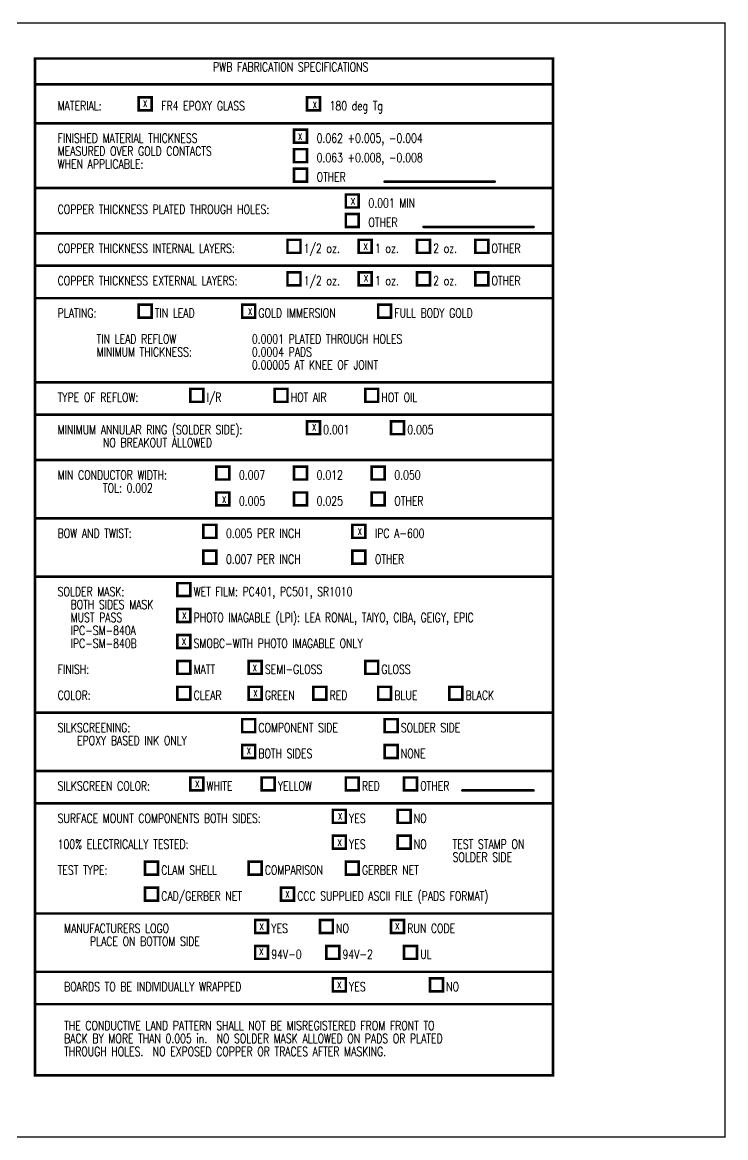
# Model space of a CAD drawing. Extents: x 0 to 224, y 0 to 219.
# Drawn here: x 85.7 to 223.6, y -0.1 to 218.6 of the extents above; entities that cross this region are included whole.
import ezdxf

# ---------------------------------------------------------------- set-up
doc = ezdxf.new("R2010")
doc.units = 0
for name, color, linetype in [('2D_LINE_24', 2, 'CONTINUOUS'), ('BOARD_OUTLINE_00', 254, 'CONTINUOUS'), ('TEXT_24', 2, 'CONTINUOUS')]:
    doc.layers.add(name, color=color, linetype=linetype)
doc.styles.add('W0$254', font='simplex', dxfattribs={"width": 0.75})

# ---------------------------------------------------------------- blocks, each defined once
blk = doc.blocks.new('SMOOTH_0$254')
at = {"const_width": 0.127}
blk.add_lwpolyline([(-0.0635, 0, 1), (0.0635, 0, 1)], format="xyb", close=True, dxfattribs=at)
blk = doc.blocks.new('BOARD_6')
at = {"layer": 'BOARD_OUTLINE_00', "const_width": 0.254}
blk.add_lwpolyline([(0, 0), (223.52, 0), (223.52, 218.44), (0, 218.44)], close=True, dxfattribs=at)
at = {"layer": 'BOARD_OUTLINE_00'}
for p in [(223.52, 218.44), (223.52, 0)]:
    blk.add_blockref('SMOOTH_0$254', p, dxfattribs=at)
blk = doc.blocks.new('SMOOTH_0$508')
at = {"const_width": 0.254}
blk.add_lwpolyline([(-0.127, 0, 1), (0.127, 0, 1)], format="xyb", close=True, dxfattribs=at)
blk = doc.blocks.new('DRAWING_7')
at = {"layer": '2D_LINE_24', "const_width": 0.508}
for points in [[(0, 0), (0, -199.39), (101.6, -199.39), (101.6, 0), (0, 0)], [(0, -5.08), (101.6, -5.08)], [(20.32, -7.62), (20.32, -10.16), (22.86, -10.16), (22.86, -7.62), (20.32, -7.62)], [(53.34, -7.62), (53.34, -10.16), (55.88, -10.16), (55.88, -7.62), (53.34, -7.62)], [(0, -12.7), (101.6, -12.7)], [(50.8, -13.97), (50.8, -16.51), (53.34, -16.51), (53.34, -13.97), (50.8, -13.97)], [(50.8, -17.78), (50.8, -20.32), (53.34, -20.32), (53.34, -17.78), (50.8, -17.78)], [(50.8, -21.59), (50.8, -24.13), (53.34, -24.13), (53.34, -21.59), (50.8, -21.59)], [(68.58, -24.13), (90.17, -24.13)], [(0, -25.4), (101.6, -25.4)], [(60.96, -26.67), (60.96, -29.21), (63.5, -29.21), (63.5, -26.67), (60.96, -26.67)], [(60.96, -30.48), (60.96, -33.02), (63.5, -33.02), (63.5, -30.48), (60.96, -30.48)], [(76.2, -33.02), (97.79, -33.02)], [(0, -34.29), (101.6, -34.29)], [(49.53, -35.56), (49.53, -38.1), (52.07, -38.1), (52.07, -35.56), (49.53, -35.56)], [(63.5, -35.56), (63.5, -38.1), (66.04, -38.1), (66.04, -35.56), (63.5, -35.56)], [(74.93, -35.56), (74.93, -38.1), (77.47, -38.1), (77.47, -35.56), (74.93, -35.56)], [(86.36, -35.56), (86.36, -38.1), (88.9, -38.1), (88.9, -35.56), (86.36, -35.56)], [(0, -40.64), (101.6, -40.64)], [(49.53, -41.91), (49.53, -44.45), (52.07, -44.45), (52.07, -41.91), (49.53, -41.91)], [(63.5, -41.91), (63.5, -44.45), (66.04, -44.45), (66.04, -41.91), (63.5, -41.91)], [(74.93, -41.91), (74.93, -44.45), (77.47, -44.45), (77.47, -41.91), (74.93, -41.91)], [(86.36, -41.91), (86.36, -44.45), (88.9, -44.45), (88.9, -41.91), (86.36, -41.91)], [(0, -46.99), (101.6, -46.99)], [(20.32, -48.26), (20.32, -50.8), (22.86, -50.8), (22.86, -48.26), (20.32, -48.26)], [(40.64, -48.26), (40.64, -50.8), (43.18, -50.8), (43.18, -48.26), (40.64, -48.26)], [(67.31, -48.26), (67.31, -50.8), (69.85, -50.8), (69.85, -48.26), (67.31, -48.26)], [(0, -63.5), (101.6, -63.5)], [(30.48, -64.77), (30.48, -67.31), (33.02, -67.31), (33.02, -64.77), (30.48, -64.77)], [(46.99, -64.77), (46.99, -67.31), (49.53, -67.31), (49.53, -64.77), (46.99, -64.77)], [(64.77, -64.77), (64.77, -67.31), (67.31, -67.31), (67.31, -64.77), (64.77, -64.77)], [(0, -69.85), (101.6, -69.85)], [(53.34, -71.12), (53.34, -73.66), (55.88, -73.66), (55.88, -71.12), (53.34, -71.12)], [(69.85, -71.12), (69.85, -73.66), (72.39, -73.66), (72.39, -71.12), (69.85, -71.12)], [(0, -78.74), (101.6, -78.74)], [(35.56, -80.01), (35.56, -82.55), (38.1, -82.55), (38.1, -80.01), (35.56, -80.01)], [(50.8, -80.01), (50.8, -82.55), (53.34, -82.55), (53.34, -80.01), (50.8, -80.01)], [(66.04, -80.01), (66.04, -82.55), (68.58, -82.55), (68.58, -80.01), (66.04, -80.01)], [(35.56, -85.09), (35.56, -87.63), (38.1, -87.63), (38.1, -85.09), (35.56, -85.09)], [(50.8, -85.09), (50.8, -87.63), (53.34, -87.63), (53.34, -85.09), (50.8, -85.09)], [(66.04, -85.09), (66.04, -87.63), (68.58, -87.63), (68.58, -85.09), (66.04, -85.09)], [(0, -90.17), (101.6, -90.17)], [(33.02, -91.44), (33.02, -93.98), (35.56, -93.98), (35.56, -91.44), (33.02, -91.44)], [(62.23, -91.44), (62.23, -93.98), (64.77, -93.98), (64.77, -91.44), (62.23, -91.44)], [(33.02, -96.52), (33.02, -99.06), (35.56, -99.06), (35.56, -96.52), (33.02, -96.52)], [(62.23, -96.52), (62.23, -99.06), (64.77, -99.06), (64.77, -96.52), (62.23, -96.52)], [(0, -101.6), (101.6, -101.6)], [(27.94, -102.87), (27.94, -105.41), (30.48, -105.41), (30.48, -102.87), (27.94, -102.87)], [(27.94, -107.95), (27.94, -110.49), (30.48, -110.49), (30.48, -107.95), (27.94, -107.95)], [(27.94, -113.03), (27.94, -115.57), (30.48, -115.57), (30.48, -113.03), (27.94, -113.03)], [(27.94, -118.11), (27.94, -120.65), (30.48, -120.65), (30.48, -118.11), (27.94, -118.11)], [(41.91, -118.11), (41.91, -120.65), (44.45, -120.65), (44.45, -118.11), (41.91, -118.11)], [(64.77, -118.11), (64.77, -120.65), (67.31, -120.65), (67.31, -118.11), (64.77, -118.11)], [(27.94, -123.19), (27.94, -125.73), (30.48, -125.73), (30.48, -123.19), (27.94, -123.19)], [(41.91, -123.19), (41.91, -125.73), (44.45, -125.73), (44.45, -123.19), (41.91, -123.19)], [(54.61, -123.19), (54.61, -125.73), (57.15, -125.73), (57.15, -123.19), (54.61, -123.19)], [(67.31, -123.19), (67.31, -125.73), (69.85, -125.73), (69.85, -123.19), (67.31, -123.19)], [(81.28, -123.19), (81.28, -125.73), (83.82, -125.73), (83.82, -123.19), (81.28, -123.19)], [(0, -128.27), (101.6, -128.27)], [(40.64, -129.54), (40.64, -132.08), (43.18, -132.08), (43.18, -129.54), (40.64, -129.54)], [(68.58, -129.54), (68.58, -132.08), (71.12, -132.08), (71.12, -129.54), (68.58, -129.54)], [(40.64, -134.62), (40.64, -137.16), (43.18, -137.16), (43.18, -134.62), (40.64, -134.62)], [(68.58, -134.62), (68.58, -137.16), (71.12, -137.16), (71.12, -134.62), (68.58, -134.62)], [(0, -139.7), (101.6, -139.7)], [(30.48, -140.97), (30.48, -143.51), (33.02, -143.51), (33.02, -140.97), (30.48, -140.97)], [(44.45, -140.97), (44.45, -143.51), (46.99, -143.51), (46.99, -140.97), (44.45, -140.97)], [(60.96, -140.97), (60.96, -143.51), (63.5, -143.51), (63.5, -140.97), (60.96, -140.97)], [(72.39, -140.97), (72.39, -143.51), (74.93, -143.51), (74.93, -140.97), (72.39, -140.97)], [(83.82, -143.51), (97.79, -143.51)], [(0, -146.05), (101.6, -146.05)], [(58.42, -147.32), (58.42, -149.86), (60.96, -149.86), (60.96, -147.32), (58.42, -147.32)], [(71.12, -147.32), (71.12, -149.86), (73.66, -149.86), (73.66, -147.32), (71.12, -147.32)], [(58.42, -152.4), (58.42, -154.94), (60.96, -154.94), (60.96, -152.4), (58.42, -152.4)], [(71.12, -152.4), (71.12, -154.94), (73.66, -154.94), (73.66, -152.4), (71.12, -152.4)], [(21.59, -157.48), (21.59, -160.02), (24.13, -160.02), (24.13, -157.48), (21.59, -157.48)], [(41.91, -157.48), (41.91, -160.02), (44.45, -160.02), (44.45, -157.48), (41.91, -157.48)], [(60.96, -157.48), (60.96, -160.02), (63.5, -160.02), (63.5, -157.48), (60.96, -157.48)], [(21.59, -162.56), (21.59, -165.1), (24.13, -165.1), (24.13, -162.56), (21.59, -162.56)], [(48.26, -162.56), (48.26, -165.1), (50.8, -165.1), (50.8, -162.56), (48.26, -162.56)], [(0, -167.64), (101.6, -167.64)], [(43.18, -168.91), (43.18, -171.45), (45.72, -171.45), (45.72, -168.91), (43.18, -168.91)], [(55.88, -168.91), (55.88, -171.45), (58.42, -171.45), (58.42, -168.91), (55.88, -168.91)], [(69.85, -168.91), (69.85, -171.45), (72.39, -171.45), (72.39, -168.91), (69.85, -168.91)], [(43.18, -173.99), (43.18, -176.53), (45.72, -176.53), (45.72, -173.99), (43.18, -173.99)], [(57.15, -173.99), (57.15, -176.53), (59.69, -176.53), (59.69, -173.99), (57.15, -173.99)], [(72.39, -173.99), (72.39, -176.53), (74.93, -176.53), (74.93, -173.99), (72.39, -173.99)], [(0, -179.07), (101.6, -179.07)], [(58.42, -180.34), (58.42, -182.88), (60.96, -182.88), (60.96, -180.34), (58.42, -180.34)], [(77.47, -180.34), (77.47, -182.88), (80.01, -182.88), (80.01, -180.34), (77.47, -180.34)], [(0, -185.42), (101.6, -185.42)]]:
    blk.add_lwpolyline(points, dxfattribs=at)
at = {"layer": '2D_LINE_24'}
for p in [(0, 0), (0, 0), (101.6, 0), (0, -5.08), (101.6, -5.08), (20.32, -7.62), (20.32, -7.62), (22.86, -7.62), (53.34, -7.62), (53.34, -7.62), (55.88, -7.62), (20.32, -10.16), (22.86, -10.16), (53.34, -10.16), (55.88, -10.16), (0, -12.7), (101.6, -12.7), (50.8, -13.97), (50.8, -13.97), (53.34, -13.97), (50.8, -16.51), (53.34, -16.51), (50.8, -17.78), (50.8, -17.78), (53.34, -17.78), (50.8, -20.32), (50.8, -21.59), (50.8, -21.59), (53.34, -20.32), (53.34, -21.59), (50.8, -24.13), (53.34, -24.13), (68.58, -24.13), (90.17, -24.13), (0, -25.4), (101.6, -25.4), (60.96, -26.67), (60.96, -26.67), (63.5, -26.67), (60.96, -29.21), (60.96, -30.48), (60.96, -30.48), (63.5, -29.21), (63.5, -30.48), (60.96, -33.02), (63.5, -33.02), (76.2, -33.02), (97.79, -33.02), (0, -34.29), (101.6, -34.29), (49.53, -35.56), (49.53, -35.56), (52.07, -35.56), (63.5, -35.56), (63.5, -35.56), (66.04, -35.56), (74.93, -35.56), (74.93, -35.56), (77.47, -35.56), (86.36, -35.56), (86.36, -35.56), (88.9, -35.56), (49.53, -38.1), (52.07, -38.1), (63.5, -38.1), (66.04, -38.1), (74.93, -38.1), (77.47, -38.1), (86.36, -38.1), (88.9, -38.1), (0, -40.64), (101.6, -40.64), (49.53, -41.91), (49.53, -41.91), (52.07, -41.91), (63.5, -41.91), (63.5, -41.91), (66.04, -41.91), (74.93, -41.91), (74.93, -41.91), (77.47, -41.91), (86.36, -41.91), (86.36, -41.91), (88.9, -41.91), (49.53, -44.45), (52.07, -44.45), (63.5, -44.45), (66.04, -44.45), (74.93, -44.45), (77.47, -44.45), (86.36, -44.45), (88.9, -44.45), (0, -46.99), (20.32, -48.26), (20.32, -48.26), (22.86, -48.26), (40.64, -48.26), (40.64, -48.26), (43.18, -48.26), (67.31, -48.26), (67.31, -48.26), (69.85, -48.26), (101.6, -46.99), (20.32, -50.8), (22.86, -50.8), (40.64, -50.8), (43.18, -50.8), (67.31, -50.8), (69.85, -50.8), (0, -63.5), (101.6, -63.5), (30.48, -64.77), (30.48, -64.77), (33.02, -64.77), (46.99, -64.77), (46.99, -64.77), (49.53, -64.77), (64.77, -64.77), (64.77, -64.77), (67.31, -64.77), (30.48, -67.31), (33.02, -67.31), (46.99, -67.31), (49.53, -67.31), (64.77, -67.31), (67.31, -67.31), (0, -69.85), (101.6, -69.85), (53.34, -71.12), (53.34, -71.12), (55.88, -71.12), (69.85, -71.12), (69.85, -71.12), (72.39, -71.12), (53.34, -73.66), (55.88, -73.66), (69.85, -73.66), (72.39, -73.66), (0, -78.74), (101.6, -78.74), (35.56, -80.01), (35.56, -80.01), (38.1, -80.01), (50.8, -80.01), (50.8, -80.01), (53.34, -80.01), (66.04, -80.01), (66.04, -80.01), (68.58, -80.01), (35.56, -82.55), (38.1, -82.55), (50.8, -82.55), (53.34, -82.55), (66.04, -82.55), (68.58, -82.55), (35.56, -85.09), (35.56, -85.09), (38.1, -85.09), (50.8, -85.09), (50.8, -85.09), (53.34, -85.09), (66.04, -85.09), (66.04, -85.09), (68.58, -85.09), (35.56, -87.63), (38.1, -87.63), (50.8, -87.63), (53.34, -87.63), (66.04, -87.63), (68.58, -87.63), (0, -90.17), (33.02, -91.44), (33.02, -91.44), (35.56, -91.44), (62.23, -91.44), (62.23, -91.44), (64.77, -91.44), (101.6, -90.17), (33.02, -93.98), (35.56, -93.98), (62.23, -93.98), (64.77, -93.98), (33.02, -96.52), (33.02, -96.52), (35.56, -96.52), (62.23, -96.52), (62.23, -96.52), (64.77, -96.52), (33.02, -99.06), (35.56, -99.06), (62.23, -99.06), (64.77, -99.06), (0, -101.6), (27.94, -102.87), (27.94, -102.87), (30.48, -102.87), (101.6, -101.6), (27.94, -105.41), (30.48, -105.41), (27.94, -107.95), (27.94, -107.95), (30.48, -107.95), (27.94, -110.49), (30.48, -110.49), (27.94, -113.03), (27.94, -113.03), (30.48, -113.03), (27.94, -115.57), (30.48, -115.57), (27.94, -118.11), (27.94, -118.11), (30.48, -118.11), (41.91, -118.11), (41.91, -118.11), (44.45, -118.11), (64.77, -118.11), (64.77, -118.11), (67.31, -118.11), (27.94, -120.65), (30.48, -120.65), (41.91, -120.65), (44.45, -120.65), (64.77, -120.65), (67.31, -120.65), (27.94, -123.19), (27.94, -123.19), (30.48, -123.19), (41.91, -123.19), (41.91, -123.19), (44.45, -123.19), (54.61, -123.19), (54.61, -123.19), (57.15, -123.19), (67.31, -123.19), (67.31, -123.19), (69.85, -123.19), (81.28, -123.19), (81.28, -123.19), (83.82, -123.19), (27.94, -125.73), (30.48, -125.73), (41.91, -125.73), (44.45, -125.73), (54.61, -125.73), (57.15, -125.73), (67.31, -125.73), (69.85, -125.73), (81.28, -125.73), (83.82, -125.73), (0, -128.27), (101.6, -128.27), (40.64, -129.54), (40.64, -129.54), (43.18, -129.54), (68.58, -129.54), (68.58, -129.54), (71.12, -129.54), (40.64, -132.08), (43.18, -132.08), (68.58, -132.08), (71.12, -132.08), (40.64, -134.62), (40.64, -134.62), (43.18, -134.62), (68.58, -134.62), (68.58, -134.62), (71.12, -134.62), (40.64, -137.16), (43.18, -137.16), (68.58, -137.16), (71.12, -137.16), (0, -139.7), (101.6, -139.7), (30.48, -140.97), (30.48, -140.97), (33.02, -140.97), (44.45, -140.97), (44.45, -140.97), (46.99, -140.97), (60.96, -140.97), (60.96, -140.97), (63.5, -140.97), (72.39, -140.97), (72.39, -140.97), (74.93, -140.97), (30.48, -143.51), (33.02, -143.51), (44.45, -143.51), (46.99, -143.51), (60.96, -143.51), (63.5, -143.51), (72.39, -143.51), (74.93, -143.51), (83.82, -143.51), (97.79, -143.51), (0, -146.05), (101.6, -146.05), (58.42, -147.32), (58.42, -147.32), (60.96, -147.32), (71.12, -147.32), (71.12, -147.32), (73.66, -147.32), (58.42, -149.86), (60.96, -149.86), (71.12, -149.86), (73.66, -149.86), (58.42, -152.4), (58.42, -152.4), (60.96, -152.4), (71.12, -152.4), (71.12, -152.4), (73.66, -152.4), (58.42, -154.94), (60.96, -154.94), (71.12, -154.94), (73.66, -154.94), (21.59, -157.48), (21.59, -157.48), (24.13, -157.48), (41.91, -157.48), (41.91, -157.48), (44.45, -157.48), (60.96, -157.48), (60.96, -157.48), (63.5, -157.48), (21.59, -160.02), (24.13, -160.02), (41.91, -160.02), (44.45, -160.02), (60.96, -160.02), (63.5, -160.02), (21.59, -162.56), (21.59, -162.56), (24.13, -162.56), (48.26, -162.56), (48.26, -162.56), (50.8, -162.56), (21.59, -165.1), (24.13, -165.1), (48.26, -165.1), (50.8, -165.1), (0, -167.64), (101.6, -167.64), (43.18, -168.91), (43.18, -168.91), (45.72, -168.91), (55.88, -168.91), (55.88, -168.91), (58.42, -168.91), (69.85, -168.91), (69.85, -168.91), (72.39, -168.91), (43.18, -171.45), (45.72, -171.45), (55.88, -171.45), (58.42, -171.45), (69.85, -171.45), (72.39, -171.45), (43.18, -173.99), (43.18, -173.99), (45.72, -173.99), (57.15, -173.99), (57.15, -173.99), (59.69, -173.99), (72.39, -173.99), (72.39, -173.99), (74.93, -173.99), (43.18, -176.53), (45.72, -176.53), (57.15, -176.53), (59.69, -176.53), (72.39, -176.53), (74.93, -176.53), (0, -179.07), (101.6, -179.07), (58.42, -180.34), (58.42, -180.34), (60.96, -180.34), (77.47, -180.34), (77.47, -180.34), (80.01, -180.34), (58.42, -182.88), (60.96, -182.88), (77.47, -182.88), (80.01, -182.88), (0, -185.42), (101.6, -185.42), (0, -199.39), (101.6, -199.39)]:
    blk.add_blockref('SMOOTH_0$508', p, dxfattribs=at)
at = {"layer": 'TEXT_24', "style": 'W0$254', "width": 0.75}
for s, p in [('PWB FABRICATION SPECIFICATIONS', (34.925, -2.54)), ('MATERIAL:', (4.445, -10.16)), ('FR4 EPOXY GLASS', (24.765, -10.16)), ('180 deg Tg', (57.785, -10.16)), ('FINISHED MATERIAL THICKNESS', (4.445, -16.51)), ('0.062 +0.005, -0.004', (55.245, -16.51)), ('MEASURED OVER GOLD CONTACTS', (4.445, -19.05)), ('0.063 +0.008, -0.008', (55.245, -20.32)), ('WHEN APPLICABLE:', (4.445, -21.59)), ('OTHER', (55.245, -24.13)), ('0.001 MIN', (65.405, -29.21)), ('COPPER THICKNESS PLATED THROUGH HOLES:', (4.445, -30.48)), ('OTHER', (65.405, -33.02)), ('COPPER THICKNESS INTERNAL LAYERS:', (4.445, -38.1)), ('1/2 oz.', (52.705, -38.1)), ('1 oz.', (66.675, -38.1)), ('2 oz. ', (78.105, -38.1)), ('OTHER', (89.535, -38.1)), ('COPPER THICKNESS EXTERNAL LAYERS:', (4.445, -44.45)), ('1/2 oz.', (52.705, -44.45)), ('1 oz.', (66.675, -44.45)), ('2 oz. ', (78.105, -44.45)), ('OTHER', (89.535, -44.45)), ('PLATING:', (4.445, -50.8)), ('TIN LEAD', (23.495, -50.8)), ('GOLD IMMERSION', (43.815, -50.8)), ('FULL BODY GOLD', (70.485, -50.8)), ('TIN LEAD REFLOW', (12.065, -55.88)), ('0.0001 PLATED THROUGH HOLES', (42.545, -55.88)), ('MINIMUM THICKNESS:', (12.065, -58.42)), ('0.0004 PADS', (42.545, -58.42)), ('0.00005 AT KNEE OF JOINT', (42.545, -60.96)), ('TYPE OF REFLOW:', (4.445, -67.31)), ('I/R', (33.655, -67.31)), ('HOT AIR', (50.165, -67.31)), ('HOT OIL', (67.945, -67.31)), ('MINIMUM ANNULAR RING (SOLDER SIDE):', (4.445, -73.66)), ('0.001', (56.515, -73.66)), ('0.005', (73.025, -73.66)), ('NO BREAKOUT ALLOWED', (13.335, -76.2)), ('MIN CONDUCTOR WIDTH:', (4.445, -82.55)), ('0.007', (40.005, -82.55)), ('0.012', (55.245, -82.55)), ('0.050', (70.485, -82.55)), ('TOL: 0.002', (13.335, -85.09)), ('0.005', (40.005, -87.63)), ('0.025', (55.245, -87.63)), ('OTHER', (70.485, -87.63)), ('BOW AND TWIST:', (4.445, -93.98)), ('0.005 PER INCH', (37.465, -93.98)), ('IPC A-600', (66.675, -93.98)), ('0.007 PER INCH', (37.465, -99.06)), ('OTHER', (66.675, -99.06)), ('SOLDER MASK:', (4.445, -105.41)), ('WET FILM: PC401, PC501, SR1010', (31.115, -105.41)), ('BOTH SIDES MASK', (6.985, -107.95)), ('MUST PASS ', (6.985, -110.49)), ('PHOTO IMAGABLE (LPI): LEA RONAL, TAIYO, CIBA, GEIGY, EPIC', (31.115, -110.49)), ('IPC-SM-840A', (6.985, -113.03)), ('IPC-SM-840B', (6.985, -115.57)), ('SMOBC-WITH PHOTO IMAGABLE ONLY', (31.115, -115.57)), ('FINISH:', (4.445, -120.65)), ('MATT', (31.115, -120.65)), ('SEMI-GLOSS', (45.085, -120.65)), ('GLOSS', (67.945, -120.65)), ('COLOR:', (4.445, -125.73)), ('CLEAR', (31.115, -125.73)), ('GREEN', (45.085, -125.73)), ('RED', (57.785, -125.73)), ('BLUE', (70.485, -125.73)), ('BLACK', (84.455, -125.73)), ('SILKSCREENING:', (4.445, -132.08)), ('COMPONENT SIDE', (43.815, -132.08)), ('SOLDER SIDE', (71.755, -132.08)), ('EPOXY BASED INK ONLY', (8.255, -134.62)), ('BOTH SIDES', (43.815, -137.16)), ('NONE', (71.755, -137.16)), ('SILKSCREEN COLOR:', (4.445, -143.51)), ('WHITE', (33.655, -143.51)), ('YELLOW', (47.625, -143.51)), ('RED', (64.135, -143.51)), ('OTHER', (75.565, -143.51)), ('SURFACE MOUNT COMPONENTS BOTH SIDES:', (4.445, -149.86)), ('YES', (61.595, -149.86)), ('NO', (74.295, -149.86)), ('100%%% ELECTRICALLY TESTED:', (4.445, -154.94)), ('YES', (61.595, -154.94)), ('NO', (74.295, -154.94)), ('TEST STAMP ON', (81.915, -154.94)), ('SOLDER SIDE', (81.915, -157.48)), ('TEST TYPE:', (4.445, -160.02)), ('CLAM SHELL', (24.765, -160.02)), ('COMPARISON', (45.085, -160.02)), ('GERBER NET', (64.135, -160.02)), ('CAD/GERBER NET', (24.765, -165.1)), ('CCC SUPPLIED ASCII FILE (PADS FORMAT)', (51.435, -165.1)), ('MANUFACTURERS LOGO', (5.715, -171.45)), ('YES', (46.355, -171.45)), ('NO', (59.055, -171.45)), ('RUN CODE', (73.025, -171.45)), ('PLACE ON BOTTOM SIDE', (10.795, -173.99)), ('94V-0', (46.355, -176.53)), ('94V-2', (60.325, -176.53)), ('UL', (75.565, -176.53)), ('BOARDS TO BE INDIVIDUALLY WRAPPED', (5.715, -182.88)), ('YES', (61.595, -182.88)), ('NO', (80.645, -182.88)), ('THE CONDUCTIVE LAND PATTERN SHALL NOT BE MISREGISTERED FROM FRONT TO', (5.715, -190.5)), ('BACK BY MORE THAN 0.005 in.  NO SOLDER MASK ALLOWED ON PADS OR PLATED', (5.715, -193.04)), ('THROUGH HOLES.  NO EXPOSED COPPER OR TRACES AFTER MASKING.', (5.715, -195.58))]:
    blk.add_text(s, height=1.778, dxfattribs=at).set_placement(p)

msp = doc.modelspace()

# ---------------------------------------------------------------- block references
for name, p in [('BOARD_6', (0, 0)), ('DRAWING_7', (88.17, 211.47))]:
    msp.add_blockref(name, p)

# ---------------------------------------------------------------- texts
at = {"layer": 'TEXT_24', "style": 'W0$254', "width": 0.75}
for p in [(109.38, 202.01), (142.65, 201.76), (139.79, 195.54), (150.14, 182.84), (152.62, 173.95), (152.68, 167.72), (129.96, 161.21), (142.52, 138.51), (124.88, 124.38), (151.48, 118.07), (117.06, 101.62), (117, 96.48), (130.9, 91.33), (131.03, 86.38), (129.71, 75.1), (119.6, 68.6), (147.62, 62.27), (147.54, 57.11), (137.31, 46.94), (132.24, 40.6), (158.84, 40.72), (132.17, 35.71), (147.48, 29.17)]:
    msp.add_text('X', height=1.24, dxfattribs=at).set_placement(p)

doc.saveas('drawing.dxf')
